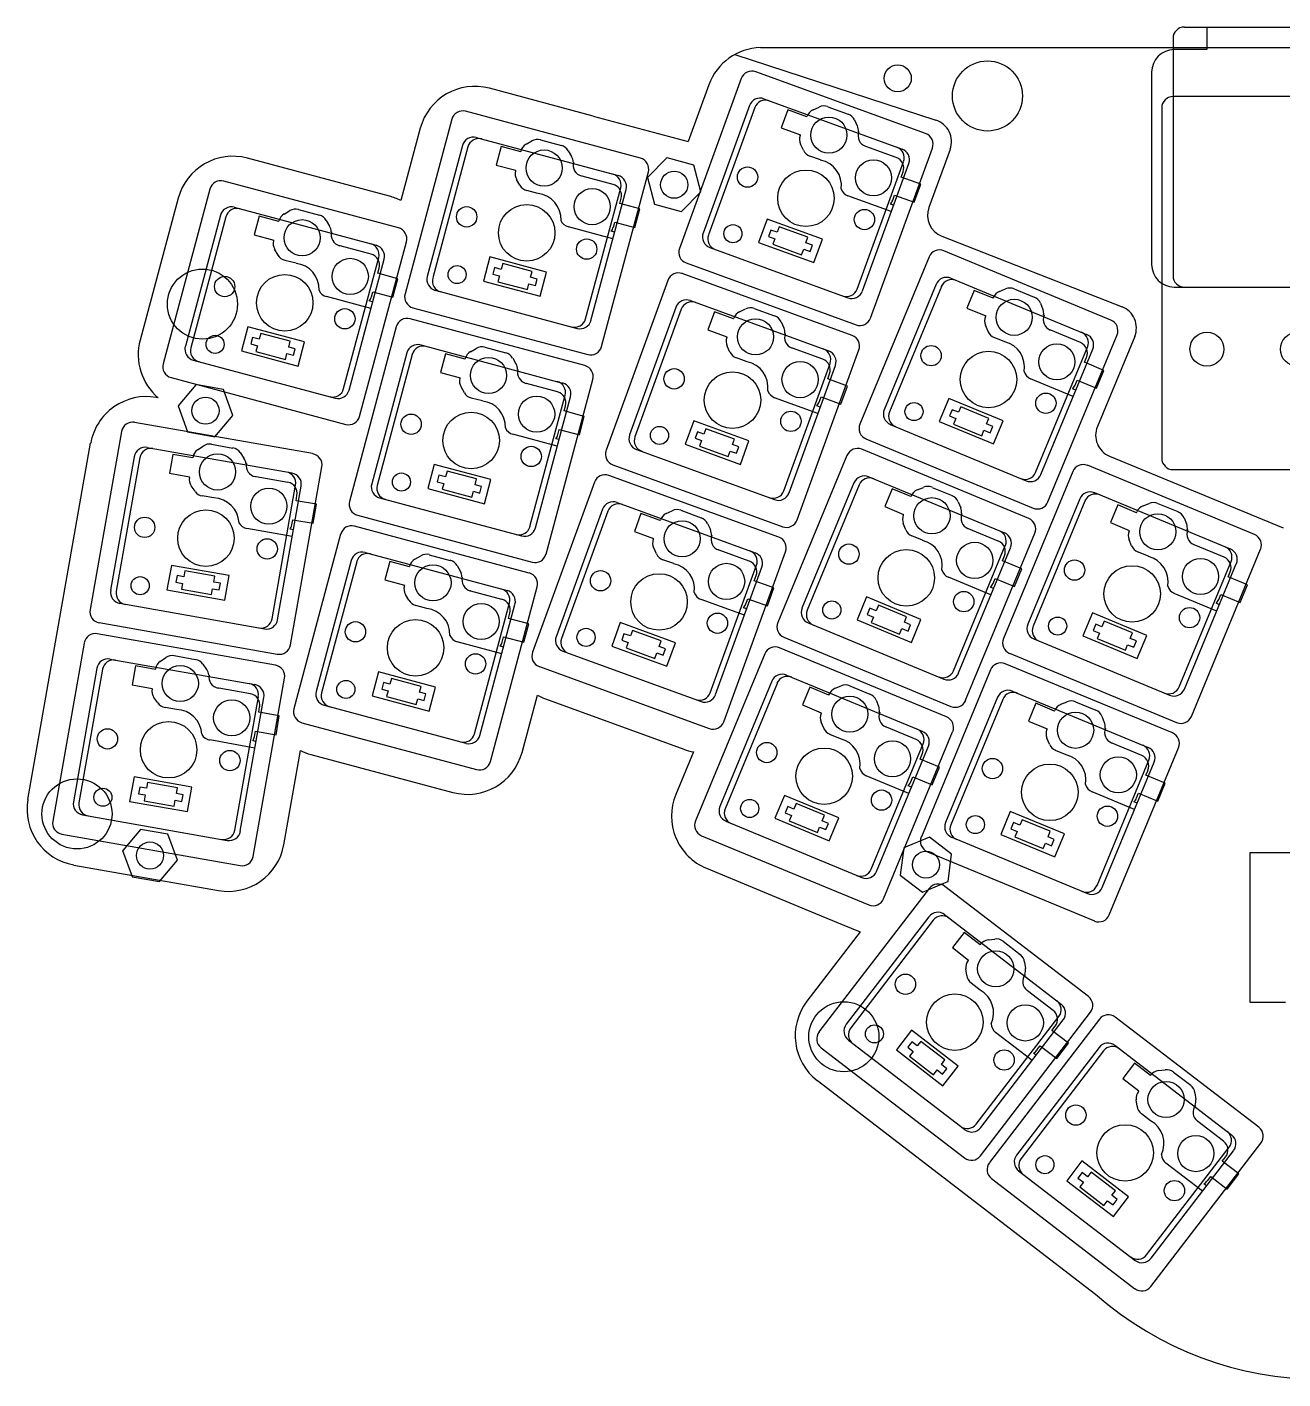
# Model space of a CAD drawing. Header units: millimetres. Extents: x 37 to 266, y -156 to -36.
# Drawn here: x 37.5 to 148.6, y -155.7 to -36.1 of the extents above; entities that cross this region are included whole.
import ezdxf

# ---------------------------------------------------------------- set-up
doc = ezdxf.new("R2010")
doc.units = ezdxf.units.MM

msp = doc.modelspace()

# ---------------------------------------------------------------- linework, layer by layer
at = {"linetype": 'CONTINUOUS'}
for p, q in [((138.87, -37.07), (138.87, -58.07)), ((139.87, -36.07), (151.87, -36.07)), ((141.87, -36.07), (141.87, -38.07)), ((102.37, -37.87), (201.37, -37.87)), ((102.37, -37.89), (102.37, -37.87)), ((141.87, -38.07), (138.97, -38.07)), ((100.1, -38.51), (117.88, -44.3)), ((100.67, -40.62), (95.2, -55.66)), ((116.98, -45.5), (101.95, -40.03)), ((136.97, -40.07), (136.97, -57.07)), ((87.55, -43.95), (78.38, -41.49)), ((97.81, -41.18), (95.97, -46.21)), ((101.39, -43.02), (97.29, -54.29)), ((102.67, -42.42), (114.89, -46.86)), ((164.87, -42.22), (138.87, -42.22)), ((75.06, -44.23), (70.92, -59.68)), ((91.74, -47.66), (76.28, -43.52)), ((87.56, -43.95), (95.97, -46.21)), ((101.86, -43.19), (97.76, -54.46)), ((104.79, -43.4), (104.21, -45)), ((106.48, -44.02), (104.79, -43.4)), ((106.48, -44.02), (106.5, -43.96)), ((107.02, -43.4), (107.55, -43.15)), ((108.32, -43.12), (110.12, -43.77)), ((137.87, -43.22), (137.87, -74.22)), ((72.26, -45.03), (70.54, -51.42)), ((104.21, -45), (105.9, -45.61)), ((110.69, -44.29), (110.93, -44.82)), ((111.06, -45.34), (111.02, -45.32)), ((75.99, -46.55), (72.88, -58.14)), ((77.21, -45.84), (89.77, -49.21)), ((79.41, -46.64), (78.97, -48.28)), ((81.15, -47.1), (79.41, -46.64)), ((81.63, -46.44), (82.14, -46.14)), ((82.9, -46.04), (84.75, -46.54)), ((105.88, -45.67), (105.9, -45.61)), ((106.16, -46.97), (105.91, -46.44)), ((111.65, -46.62), (111.66, -46.62)), ((114.38, -47.61), (111.7, -46.64)), ((69.53, -51.03), (56.97, -47.67)), ((76.47, -46.68), (73.37, -58.27)), ((81.15, -47.1), (81.16, -47.04)), ((85.36, -47.01), (85.65, -47.51)), ((94.09, -47.65), (92.36, -49.38)), ((94.1, -47.65), (94.09, -47.65)), ((96.46, -48.28), (94.1, -47.65)), ((94.1, -47.65), (94.1, -47.65)), ((107.69, -47.83), (106.73, -47.48)), ((112.11, -61.82), (117.58, -46.78)), ((119.14, -46.89), (117.27, -52.04)), ((78.97, -48.28), (80.71, -48.74)), ((80.69, -48.8), (80.71, -48.74)), ((85.82, -48.02), (85.79, -48.01)), ((88.3, -64.34), (92.45, -48.89)), ((96.46, -48.28), (96.46, -48.28)), ((96.47, -48.28), (96.46, -48.28)), ((97.1, -50.65), (96.47, -48.28)), ((110.91, -59.25), (115.02, -47.98)), ((111.38, -59.42), (115.49, -48.15)), ((114.82, -49.34), (114.98, -48.89)), ((70.33, -53.83), (54.87, -49.69)), ((81.08, -50.07), (80.79, -49.56)), ((86.53, -49.24), (86.53, -49.24)), ((89.33, -49.99), (86.58, -49.26)), ((92.36, -49.38), (92.36, -49.38)), ((92.36, -49.38), (93, -51.75)), ((92.36, -49.38), (92.36, -49.38)), ((116.55, -49.97), (114.82, -49.34)), ((115.97, -51.57), (116.55, -49.97)), ((50.85, -51.2), (47.48, -63.76)), ((53.65, -50.4), (49.51, -65.85)), ((82.68, -50.8), (81.69, -50.53)), ((86.89, -61.89), (90, -50.3)), ((87.37, -62.02), (90.48, -50.43)), ((89.91, -51.68), (90.04, -51.22)), ((95.37, -52.39), (97.1, -50.65)), ((97.1, -50.65), (97.1, -50.65)), ((97.1, -50.65), (97.1, -50.65)), ((113.94, -52.4), (110.11, -51.01)), ((114.07, -51.38), (114.23, -50.94)), ((114.23, -50.94), (115.97, -51.57)), ((55.81, -52.01), (68.36, -55.38)), ((60.22, -52.61), (60.73, -52.31)), ((61.49, -52.21), (63.34, -52.71)), ((91.7, -52.16), (89.91, -51.68)), ((91.26, -53.8), (91.7, -52.16)), ((93, -51.75), (95.36, -52.39)), ((93, -51.75), (93, -51.75)), ((93, -51.75), (93, -51.75)), ((95.36, -52.39), (95.36, -52.38)), ((95.36, -52.38), (95.37, -52.39)), ((114.15, -51.83), (113.86, -51.73)), ((54.58, -52.72), (51.48, -64.31)), ((55.06, -52.85), (51.96, -64.44)), ((58, -52.81), (57.56, -54.45)), ((59.74, -53.27), (58, -52.81)), ((59.74, -53.27), (59.75, -53.21)), ((63.95, -53.18), (64.24, -53.68)), ((89.31, -54.8), (85.37, -53.75)), ((89.35, -53.78), (89.47, -53.32)), ((89.47, -53.32), (91.26, -53.8)), ((102.95, -53.06), (102.2, -55.12)), ((107.84, -54.83), (102.95, -53.06)), ((104.03, -53.74), (103.85, -54.23)), ((106.57, -54.66), (104.03, -53.74)), ((57.56, -54.45), (59.3, -54.92)), ((59.28, -54.97), (59.3, -54.92)), ((64.41, -54.19), (64.38, -54.18)), ((89.46, -54.22), (89.17, -54.14)), ((103.29, -54.03), (103.09, -54.59)), ((103.09, -54.59), (103.65, -54.8)), ((103.85, -54.23), (103.29, -54.03)), ((103.65, -54.8), (103.47, -55.29)), ((106.39, -55.16), (106.57, -54.66)), ((107.09, -56.9), (107.84, -54.83)), ((118.42, -54.58), (134.36, -60.82)), ((59.68, -56.24), (59.38, -55.73)), ((65.12, -55.41), (65.12, -55.41)), ((67.92, -56.16), (65.17, -55.43)), ((66.9, -70.51), (71.04, -55.06)), ((97.89, -55.57), (110.1, -60.02)), ((102.2, -55.12), (107.09, -56.9)), ((103.47, -55.29), (106.01, -56.22)), ((106.01, -56.22), (106.19, -55.72)), ((106.19, -55.72), (106.75, -55.93)), ((106.96, -55.36), (106.39, -55.16)), ((106.75, -55.93), (106.96, -55.36)), ((133.37, -61.99), (118.59, -55.87)), ((61.27, -56.97), (60.28, -56.71)), ((65.48, -68.06), (68.59, -56.47)), ((65.96, -68.19), (69.07, -56.6)), ((68.5, -57.85), (68.63, -57.39)), ((78.42, -56.41), (77.85, -58.54)), ((83.44, -57.76), (78.42, -56.41)), ((78.84, -57.35), (78.69, -57.93)), ((79.42, -57.51), (78.84, -57.35)), ((79.56, -57), (79.42, -57.51)), ((82.16, -57.7), (79.56, -57)), ((95.79, -56.94), (110.83, -62.41)), ((117.29, -56.41), (111.16, -71.19)), ((70.29, -58.33), (68.5, -57.85)), ((69.85, -59.97), (70.29, -58.33)), ((77.85, -58.54), (82.87, -59.88)), ((78.69, -57.93), (79.26, -58.09)), ((79.26, -58.09), (79.13, -58.6)), ((79.13, -58.6), (81.74, -59.29)), ((82.03, -58.21), (82.16, -57.7)), ((82.61, -58.36), (82.03, -58.21)), ((82.45, -58.94), (82.61, -58.36)), ((82.87, -59.88), (83.44, -57.76)), ((94.17, -58.48), (88.7, -73.51)), ((110.49, -63.35), (95.45, -57.88)), ((119.21, -58.29), (131.22, -63.27)), ((67.94, -59.95), (68.06, -59.49)), ((68.06, -59.49), (69.85, -59.97)), ((73.59, -59.36), (86.15, -62.73)), ((81.74, -59.29), (81.87, -58.79)), ((81.87, -58.79), (82.45, -58.94)), ((117.91, -58.83), (113.31, -69.92)), ((118.37, -59.02), (113.78, -70.11)), ((121.28, -59.37), (120.63, -60.94)), ((122.95, -60.05), (121.28, -59.37)), ((123.51, -59.46), (124.05, -59.23)), ((124.82, -59.23), (126.59, -59.97)), ((138.97, -59.07), (152.77, -59.07)), ((67.9, -60.97), (63.96, -59.92)), ((68.05, -60.39), (67.76, -60.31)), ((71.62, -60.91), (87.08, -65.05)), ((94.89, -60.87), (90.79, -72.15)), ((96.18, -60.27), (108.39, -64.72)), ((101.82, -60.97), (103.62, -61.63)), ((120.63, -60.94), (122.3, -61.63)), ((122.95, -60.05), (122.97, -60)), ((127.13, -60.51), (127.36, -61.05)), ((86.82, -66.01), (71.37, -61.87)), ((95.36, -61.04), (91.26, -72.32)), ((98.29, -61.26), (97.71, -62.85)), ((99.98, -61.87), (98.29, -61.26)), ((99.98, -61.87), (100.01, -61.81)), ((100.52, -61.25), (101.05, -61)), ((104.19, -62.14), (104.44, -62.67)), ((122.27, -61.68), (122.3, -61.63)), ((127.46, -61.57), (127.43, -61.56)), ((57.01, -62.58), (56.44, -64.71)), ((62.03, -63.93), (57.01, -62.58)), ((58.15, -63.17), (58.01, -63.68)), ((60.76, -63.87), (58.15, -63.17)), ((70.14, -62.58), (66, -78.04)), ((97.71, -62.85), (99.4, -63.47)), ((104.56, -63.19), (104.53, -63.18)), ((122.5, -62.99), (122.27, -62.45)), ((127.79, -78.08), (133.92, -63.3)), ((128, -62.88), (128, -62.88)), ((130.68, -63.99), (128.05, -62.9)), ((57.43, -63.53), (57.28, -64.1)), ((57.28, -64.1), (57.86, -64.26)), ((58.01, -63.68), (57.43, -63.53)), ((57.86, -64.26), (57.72, -64.77)), ((60.62, -64.38), (60.76, -63.87)), ((61.2, -64.53), (60.62, -64.38)), ((61.04, -65.11), (61.2, -64.53)), ((61.46, -66.06), (62.03, -63.93)), ((72.3, -64.19), (84.85, -67.56)), ((76.71, -64.79), (77.22, -64.5)), ((77.98, -64.4), (79.83, -64.89)), ((99.38, -63.53), (99.4, -63.47)), ((99.66, -64.82), (99.42, -64.29)), ((105.16, -64.47), (105.16, -64.47)), ((107.88, -65.46), (105.2, -64.49)), ((123.98, -63.92), (123.04, -63.53)), ((126.71, -75.47), (131.3, -64.38)), ((127.17, -75.66), (131.76, -64.57)), ((135.48, -63.45), (132.18, -71.42)), ((52.18, -65.54), (64.74, -68.9)), ((56.44, -64.71), (61.46, -66.06)), ((57.72, -64.77), (60.33, -65.47)), ((60.33, -65.47), (60.46, -64.96)), ((60.46, -64.96), (61.04, -65.11)), ((71.07, -64.9), (67.97, -76.49)), ((71.56, -65.03), (68.45, -76.62)), ((74.49, -64.99), (74.05, -66.63)), ((76.23, -65.45), (74.49, -64.99)), ((76.23, -65.45), (76.25, -65.4)), ((80.44, -65.36), (80.73, -65.87)), ((101.19, -65.69), (100.23, -65.34)), ((105.61, -79.67), (111.08, -64.63)), ((131.04, -65.73), (131.22, -65.3)), ((132.75, -66.44), (131.04, -65.73)), ((74.05, -66.63), (75.79, -67.1)), ((80.9, -66.37), (80.87, -66.36)), ((104.42, -77.11), (108.52, -65.83)), ((104.89, -77.28), (108.99, -66)), ((108.32, -67.19), (108.48, -66.75)), ((132.1, -68.01), (132.75, -66.44)), ((50.22, -67.08), (65.67, -71.22)), ((52.42, -67.71), (50.84, -69.58)), ((54.83, -68.13), (52.42, -67.7)), ((52.42, -67.7), (52.42, -67.71)), ((52.42, -67.71), (52.42, -67.71)), ((54.83, -68.13), (54.83, -68.13)), ((54.84, -68.13), (54.83, -68.13)), ((55.67, -70.43), (54.84, -68.13)), ((75.77, -67.16), (75.79, -67.1)), ((76.17, -68.42), (75.87, -67.91)), ((81.61, -67.6), (81.61, -67.59)), ((84.41, -68.35), (81.66, -67.61)), ((83.39, -82.69), (87.53, -67.24)), ((110.06, -67.83), (108.32, -67.19)), ((109.47, -69.42), (110.06, -67.83)), ((130.03, -68.75), (126.27, -67.19)), ((130.26, -68.2), (129.98, -68.08)), ((130.21, -67.74), (130.39, -67.3)), ((130.39, -67.3), (132.1, -68.01)), ((49.08, -68.87), (48.9, -68.83)), ((77.76, -69.15), (76.77, -68.89)), ((81.97, -80.24), (85.08, -68.65)), ((82.46, -80.37), (85.56, -68.78)), ((107.44, -70.25), (103.61, -68.86)), ((107.57, -69.24), (107.74, -68.79)), ((107.74, -68.79), (109.47, -69.42)), ((119.03, -68.93), (118.19, -70.96)), ((123.83, -70.92), (119.03, -68.93)), ((50.84, -69.58), (50.84, -69.58)), ((50.84, -69.58), (50.84, -69.59)), ((50.84, -69.59), (51.68, -71.89)), ((54.1, -72.31), (55.67, -70.44)), ((55.67, -70.44), (55.67, -70.43)), ((55.67, -70.44), (55.67, -70.44)), ((84.99, -70.03), (85.12, -69.57)), ((86.78, -70.51), (84.99, -70.03)), ((86.34, -72.15), (86.78, -70.51)), ((107.65, -69.69), (107.36, -69.58)), ((119.32, -69.92), (119.09, -70.47)), ((119.09, -70.47), (119.65, -70.7)), ((119.88, -70.15), (119.32, -69.92)), ((120.08, -69.66), (119.88, -70.15)), ((122.57, -70.7), (120.08, -69.66)), ((62.74, -73.81), (46.98, -71.04)), ((84.43, -72.13), (84.55, -71.67)), ((84.55, -71.67), (86.34, -72.15)), ((96.46, -70.91), (95.7, -72.98)), ((101.34, -72.69), (96.46, -70.91)), ((97.54, -71.6), (97.36, -72.09)), ((100.07, -72.52), (97.54, -71.6)), ((113.85, -71.23), (125.87, -76.2)), ((118.19, -70.96), (122.99, -72.95)), ((119.65, -70.7), (119.45, -71.19)), ((119.45, -71.19), (121.94, -72.22)), ((121.94, -72.22), (122.14, -71.74)), ((122.14, -71.74), (122.69, -71.96)), ((122.37, -71.18), (122.57, -70.7)), ((122.92, -71.41), (122.37, -71.18)), ((122.69, -71.96), (122.92, -71.41)), ((122.99, -72.95), (123.83, -70.92)), ((37.55, -104.4), (43.1, -72.89)), ((45.83, -71.85), (43.05, -87.6)), ((51.68, -71.89), (54.09, -72.32)), ((51.68, -71.89), (51.68, -71.89)), ((51.68, -71.89), (51.68, -71.89)), ((54.09, -72.32), (54.1, -72.31)), ((54.1, -72.31), (54.1, -72.31)), ((84.39, -73.15), (80.45, -72.1)), ((84.55, -72.57), (84.25, -72.49)), ((96.79, -71.88), (96.59, -72.45)), ((96.59, -72.45), (97.15, -72.65)), ((97.36, -72.09), (96.79, -71.88)), ((97.15, -72.65), (96.97, -73.15)), ((99.89, -73.01), (100.07, -72.52)), ((100.59, -74.76), (101.34, -72.69)), ((111.7, -72.5), (126.49, -78.62)), ((46.96, -74.08), (44.87, -85.9)), ((48.11, -73.27), (60.92, -75.52)), ((50.37, -73.87), (50.07, -75.54)), ((52.14, -74.18), (50.37, -73.87)), ((52.14, -74.18), (52.15, -74.12)), ((52.56, -73.47), (53.04, -73.14)), ((53.79, -72.97), (55.68, -73.31)), ((56.33, -73.72), (56.66, -74.2)), ((91.39, -73.43), (103.6, -77.87)), ((95.7, -72.98), (100.59, -74.76)), ((96.97, -73.15), (99.51, -74.07)), ((99.51, -74.07), (99.69, -73.58)), ((99.69, -73.58), (100.25, -73.78)), ((100.46, -73.22), (99.89, -73.01)), ((100.25, -73.78), (100.46, -73.22)), ((110.01, -73.96), (103.89, -88.75)), ((126.1, -79.55), (111.32, -73.42)), ((133.26, -74.03), (148.6, -80.38)), ((47.45, -74.16), (45.36, -85.98)), ((56.88, -74.68), (56.84, -74.68)), ((60.77, -90.73), (63.55, -74.97)), ((73.5, -74.77), (72.93, -76.89)), ((78.52, -76.11), (73.5, -74.77)), ((89.29, -74.79), (104.33, -80.27)), ((146.08, -80.97), (131.3, -74.84)), ((138.87, -75.22), (164.87, -75.22)), ((50.07, -75.54), (51.85, -75.85)), ((51.84, -75.91), (51.85, -75.85)), ((57.69, -75.84), (57.69, -75.84)), ((60.54, -76.35), (57.74, -75.85)), ((73.92, -75.71), (73.77, -76.29)), ((73.77, -76.29), (74.35, -76.44)), ((74.5, -75.86), (73.92, -75.71)), ((74.35, -76.44), (74.21, -76.95)), ((74.64, -75.35), (74.5, -75.86)), ((77.25, -76.05), (74.64, -75.35)), ((77.11, -76.56), (77.25, -76.05)), ((77.96, -78.24), (78.52, -76.11)), ((87.67, -76.33), (82.2, -91.37)), ((103.99, -81.21), (88.95, -75.73)), ((110.63, -76.39), (106.04, -87.47)), ((111.94, -75.85), (123.95, -80.82)), ((129.99, -75.38), (123.87, -90.17)), ((52.34, -77.14), (52, -76.66)), ((53.99, -77.73), (52.98, -77.55)), ((59.15, -88.41), (61.23, -76.6)), ((59.64, -88.5), (61.73, -76.68)), ((61.27, -77.97), (61.35, -77.5)), ((68.67, -77.72), (81.23, -81.08)), ((72.93, -76.89), (77.96, -78.24)), ((74.21, -76.95), (76.82, -77.65)), ((76.82, -77.65), (76.96, -77.14)), ((76.96, -77.14), (77.53, -77.3)), ((77.69, -76.72), (77.11, -76.56)), ((77.53, -77.3), (77.69, -76.72)), ((111.1, -76.58), (106.5, -87.66)), ((114.01, -76.92), (113.36, -78.49)), ((115.68, -77.61), (114.01, -76.92)), ((115.68, -77.61), (115.7, -77.55)), ((116.24, -77.01), (116.78, -76.79)), ((117.55, -76.79), (119.32, -77.52)), ((131.92, -77.26), (143.93, -82.24)), ((63.09, -78.29), (61.27, -77.97)), ((62.8, -79.97), (63.09, -78.29)), ((88.4, -78.72), (84.29, -90)), ((88.87, -78.9), (84.76, -90.17)), ((89.68, -78.13), (101.89, -82.57)), ((94.02, -79.1), (94.55, -78.86)), ((95.32, -78.82), (97.12, -79.48)), ((113.36, -78.49), (115.03, -79.18)), ((119.86, -78.06), (120.09, -78.6)), ((130.61, -77.81), (126.02, -88.89)), ((131.07, -78), (126.48, -89.08)), ((133.99, -78.34), (133.34, -79.91)), ((135.65, -79.03), (133.99, -78.34)), ((136.22, -78.43), (136.76, -78.21)), ((137.52, -78.21), (139.3, -78.94)), ((60.89, -80.11), (60.98, -79.65)), ((60.98, -79.65), (62.8, -79.97)), ((66.71, -79.26), (82.16, -83.4)), ((91.79, -79.11), (91.21, -80.71)), ((93.49, -79.73), (91.79, -79.11)), ((93.49, -79.73), (93.51, -79.67)), ((97.69, -80), (97.94, -80.53)), ((115, -79.24), (115.03, -79.18)), ((115.23, -80.54), (115, -80)), ((120.19, -79.13), (120.16, -79.11)), ((133.34, -79.91), (135, -80.6)), ((135.65, -79.03), (135.68, -78.97)), ((139.84, -79.48), (140.06, -80.02)), ((60.94, -81.14), (56.93, -80.43)), ((61.05, -80.55), (60.74, -80.49)), ((65.22, -80.93), (61.08, -96.39)), ((81.9, -84.37), (66.45, -80.23)), ((91.21, -80.71), (92.9, -81.32)), ((92.88, -81.38), (92.9, -81.32)), ((98.06, -81.05), (98.03, -81.03)), ((116.71, -81.47), (115.77, -81.08)), ((120.52, -95.63), (126.64, -80.85)), ((120.73, -80.43), (120.73, -80.43)), ((123.41, -81.54), (120.78, -80.45)), ((134.98, -80.66), (135, -80.6)), ((140.17, -80.55), (140.13, -80.53)), ((93.16, -82.68), (92.92, -82.15)), ((98.66, -82.33), (98.66, -82.33)), ((101.38, -83.32), (98.71, -82.34)), ((99.11, -97.52), (104.59, -82.49)), ((119.44, -93.02), (124.03, -81.94)), ((119.9, -93.21), (124.49, -82.13)), ((135.2, -81.96), (134.98, -81.42)), ((136.69, -82.89), (135.74, -82.5)), ((140.5, -97.05), (146.62, -82.27)), ((140.71, -81.85), (140.71, -81.85)), ((143.39, -82.96), (140.75, -81.87)), ((50.24, -83.69), (49.85, -85.86)), ((55.36, -84.6), (50.24, -83.69)), ((66.15, -83.25), (63.05, -94.84)), ((66.64, -83.38), (63.53, -94.97)), ((67.38, -82.55), (79.94, -85.91)), ((69.57, -83.34), (69.13, -84.98)), ((71.31, -83.81), (69.57, -83.34)), ((71.79, -83.14), (72.3, -82.85)), ((73.06, -82.75), (74.92, -83.25)), ((75.52, -83.71), (75.82, -84.22)), ((94.69, -83.54), (93.73, -83.19)), ((97.92, -94.96), (102.02, -83.68)), ((123.77, -83.29), (123.95, -82.85)), ((125.48, -84), (123.77, -83.29)), ((139.42, -94.44), (144.01, -83.36)), ((139.88, -94.63), (144.47, -83.55)), ((50.74, -84.59), (50.63, -85.18)), ((51.33, -84.7), (50.74, -84.59)), ((51.42, -84.18), (51.33, -84.7)), ((54.08, -84.65), (51.42, -84.18)), ((53.99, -85.17), (54.08, -84.65)), ((54.97, -86.76), (55.36, -84.6)), ((71.31, -83.81), (71.33, -83.75)), ((75.98, -84.72), (75.95, -84.71)), ((98.39, -95.13), (102.49, -83.86)), ((101.82, -85.05), (101.98, -84.6)), ((122.76, -86.31), (119, -84.75)), ((122.94, -85.3), (123.12, -84.86)), ((123.12, -84.86), (124.83, -85.57)), ((124.83, -85.57), (125.48, -84)), ((143.75, -84.71), (143.93, -84.27)), ((145.46, -85.42), (143.75, -84.71)), ((49.85, -85.86), (54.97, -86.76)), ((50.63, -85.18), (51.22, -85.29)), ((51.22, -85.29), (51.13, -85.81)), ((51.13, -85.81), (53.79, -86.27)), ((53.79, -86.27), (53.88, -85.76)), ((53.88, -85.76), (54.47, -85.86)), ((54.58, -85.27), (53.99, -85.17)), ((54.47, -85.86), (54.58, -85.27)), ((69.13, -84.98), (70.87, -85.45)), ((70.86, -85.51), (70.87, -85.45)), ((76.69, -85.95), (76.69, -85.95)), ((79.49, -86.7), (76.74, -85.96)), ((78.47, -101.05), (82.61, -85.59)), ((103.56, -85.68), (101.82, -85.05)), ((102.98, -87.28), (103.56, -85.68)), ((122.99, -85.75), (122.71, -85.63)), ((144.8, -86.99), (145.46, -85.42)), ((45.68, -87.05), (58.49, -89.31)), ((71.25, -86.77), (70.96, -86.27)), ((72.84, -87.5), (71.86, -87.24)), ((77.06, -98.6), (80.16, -87.01)), ((77.54, -98.73), (80.64, -87.14)), ((100.94, -88.11), (97.11, -86.71)), ((101.07, -87.09), (101.24, -86.64)), ((101.24, -86.64), (102.98, -87.28)), ((111.76, -86.48), (110.91, -88.52)), ((116.56, -88.47), (111.76, -86.48)), ((112.81, -87.22), (112.6, -87.7)), ((115.3, -88.25), (112.81, -87.22)), ((142.74, -87.73), (138.97, -86.17)), ((142.97, -87.17), (142.68, -87.05)), ((142.91, -86.72), (143.1, -86.28)), ((143.1, -86.28), (144.8, -86.99)), ((80.08, -88.38), (80.2, -87.92)), ((81.86, -88.86), (80.08, -88.38)), ((101.15, -87.54), (100.86, -87.44)), ((112.05, -87.47), (111.82, -88.03)), ((111.82, -88.03), (112.38, -88.26)), ((112.6, -87.7), (112.05, -87.47)), ((112.38, -88.26), (112.17, -88.74)), ((115.1, -88.73), (115.3, -88.25)), ((115.72, -90.51), (116.56, -88.47)), ((131.73, -87.9), (130.89, -89.94)), ((136.54, -89.89), (131.73, -87.9)), ((43.86, -88.76), (59.61, -91.54)), ((81.42, -90.5), (81.86, -88.86)), ((89.96, -88.76), (89.2, -90.83)), ((94.84, -90.54), (89.96, -88.76)), ((91.04, -89.45), (90.86, -89.94)), ((93.57, -90.37), (91.04, -89.45)), ((106.58, -88.78), (118.59, -93.75)), ((110.91, -88.52), (115.72, -90.51)), ((112.17, -88.74), (114.67, -89.77)), ((114.67, -89.77), (114.87, -89.29)), ((114.87, -89.29), (115.42, -89.52)), ((115.65, -88.96), (115.1, -88.73)), ((115.42, -89.52), (115.65, -88.96)), ((132.03, -88.89), (131.8, -89.45)), ((131.8, -89.45), (132.35, -89.68)), ((132.58, -89.12), (132.03, -88.89)), ((132.35, -89.68), (132.15, -90.16)), ((132.78, -88.64), (132.58, -89.12)), ((135.28, -89.67), (132.78, -88.64)), ((135.08, -90.15), (135.28, -89.67)), ((42.53, -90.56), (39.75, -106.32)), ((59.44, -92.53), (43.68, -89.75)), ((79.47, -91.51), (75.54, -90.45)), ((79.63, -90.93), (79.33, -90.85)), ((79.51, -90.48), (79.64, -90.02)), ((79.64, -90.02), (81.42, -90.5)), ((89.2, -90.83), (94.09, -92.61)), ((90.29, -89.74), (90.09, -90.3)), ((90.09, -90.3), (90.65, -90.51)), ((90.86, -89.94), (90.29, -89.74)), ((90.65, -90.51), (90.47, -91)), ((93.4, -90.87), (93.57, -90.37)), ((93.96, -91.07), (93.4, -90.87)), ((94.09, -92.61), (94.84, -90.54)), ((104.43, -90.05), (119.21, -96.18)), ((126.56, -90.2), (138.57, -95.17)), ((130.89, -89.94), (135.7, -91.93)), ((132.15, -90.16), (134.65, -91.19)), ((134.65, -91.19), (134.85, -90.71)), ((134.85, -90.71), (135.4, -90.94)), ((135.63, -90.38), (135.08, -90.15)), ((135.4, -90.94), (135.63, -90.38)), ((135.7, -91.93), (136.54, -89.89)), ((44.81, -91.98), (57.62, -94.24)), ((49.26, -92.19), (49.74, -91.85)), ((50.49, -91.68), (52.38, -92.02)), ((84.89, -91.28), (97.11, -95.73)), ((90.47, -91), (93.01, -91.92)), ((93.01, -91.92), (93.19, -91.43)), ((93.19, -91.43), (93.75, -91.64)), ((93.75, -91.64), (93.96, -91.07)), ((102.74, -91.52), (96.62, -106.3)), ((118.83, -97.1), (104.05, -90.98)), ((124.41, -91.47), (139.19, -97.6)), ((43.66, -92.79), (41.57, -104.61)), ((44.15, -92.88), (42.06, -104.69)), ((47.07, -92.58), (46.77, -94.25)), ((48.84, -92.89), (47.07, -92.58)), ((48.84, -92.89), (48.85, -92.83)), ((53.03, -92.43), (53.36, -92.91)), ((68.58, -93.12), (68.02, -95.24)), ((73.61, -94.46), (68.58, -93.12)), ((82.8, -92.65), (97.83, -98.12)), ((122.72, -92.94), (116.6, -107.72)), ((138.81, -98.52), (124.03, -92.4)), ((46.77, -94.25), (48.55, -94.57)), ((53.58, -93.4), (53.54, -93.39)), ((57.47, -109.44), (60.25, -93.68)), ((69.01, -94.06), (68.85, -94.64)), ((69.58, -94.21), (69.01, -94.06)), ((69.72, -93.71), (69.58, -94.21)), ((72.33, -94.41), (69.72, -93.71)), ((72.19, -94.91), (72.33, -94.41)), ((73.04, -96.59), (73.61, -94.46)), ((103.36, -93.94), (98.77, -105.03)), ((103.83, -94.13), (99.23, -105.22)), ((104.67, -93.4), (116.68, -98.37)), ((106.74, -94.47), (106.09, -96.04)), ((108.4, -95.16), (106.74, -94.47)), ((108.97, -94.56), (109.51, -94.34)), ((110.28, -94.34), (112.05, -95.08)), ((48.54, -94.62), (48.55, -94.57)), ((49.04, -95.85), (48.7, -95.37)), ((54.39, -94.56), (54.39, -94.55)), ((57.24, -95.06), (54.44, -94.56)), ((55.85, -107.12), (57.94, -95.31)), ((56.34, -107.21), (58.43, -95.39)), ((68.02, -95.24), (73.04, -96.59)), ((68.85, -94.64), (69.43, -94.79)), ((69.43, -94.79), (69.29, -95.3)), ((69.29, -95.3), (71.9, -96)), ((71.9, -96), (72.04, -95.49)), ((72.04, -95.49), (72.62, -95.65)), ((72.77, -95.07), (72.19, -94.91)), ((72.62, -95.65), (72.77, -95.07)), ((81.27, -100.24), (82.63, -95.18)), ((83.35, -95.51), (95.57, -99.96)), ((108.4, -95.16), (108.43, -95.11)), ((112.59, -95.62), (112.82, -96.16)), ((123.34, -95.36), (118.75, -106.45)), ((123.8, -95.55), (119.21, -106.64)), ((124.65, -94.82), (136.66, -99.79)), ((50.69, -96.44), (49.68, -96.26)), ((57.97, -96.68), (58.05, -96.22)), ((59.79, -97.01), (57.97, -96.68)), ((63.76, -96.07), (76.31, -99.43)), ((106.09, -96.04), (107.75, -96.73)), ((107.73, -96.79), (107.75, -96.73)), ((112.92, -96.68), (112.88, -96.67)), ((126.72, -95.89), (126.07, -97.46)), ((128.38, -96.58), (126.72, -95.89)), ((128.38, -96.58), (128.41, -96.53)), ((128.95, -95.98), (129.49, -95.76)), ((130.25, -95.76), (132.03, -96.5)), ((59.5, -98.68), (59.79, -97.01)), ((61.79, -97.61), (77.24, -101.75)), ((107.96, -98.1), (107.73, -97.55)), ((113.46, -97.99), (113.46, -97.99)), ((116.14, -99.1), (113.51, -98.01)), ((126.07, -97.46), (127.73, -98.15)), ((132.57, -97.04), (132.79, -97.58)), ((57.64, -99.85), (53.63, -99.14)), ((57.75, -99.26), (57.44, -99.21)), ((57.59, -98.83), (57.68, -98.36)), ((57.68, -98.36), (59.5, -98.68)), ((109.44, -99.03), (108.5, -98.64)), ((113.25, -113.19), (119.37, -98.41)), ((127.71, -98.21), (127.73, -98.15)), ((127.93, -99.52), (127.71, -98.97)), ((132.9, -98.1), (132.86, -98.09)), ((60.2, -108.4), (61.67, -100.07)), ((62.59, -100.42), (75.15, -103.78)), ((96.45, -100.19), (94.88, -103.96)), ((112.17, -110.58), (116.76, -99.49)), ((112.63, -110.77), (117.22, -99.68)), ((116.5, -100.84), (116.68, -100.4)), ((129.42, -100.45), (128.47, -100.06)), ((133.23, -114.61), (139.35, -99.83)), ((133.44, -99.41), (133.44, -99.41)), ((136.12, -100.52), (133.48, -99.43)), ((118.21, -101.55), (116.5, -100.84)), ((117.56, -103.12), (118.21, -101.55)), ((132.15, -112), (136.74, -100.91)), ((132.61, -112.19), (137.2, -101.1)), ((46.94, -102.4), (46.55, -104.57)), ((52.06, -103.31), (46.94, -102.4)), ((115.49, -103.86), (111.73, -102.3)), ((115.67, -102.85), (115.85, -102.41)), ((115.85, -102.41), (117.56, -103.12)), ((136.47, -102.26), (136.66, -101.82)), ((138.18, -102.97), (136.47, -102.26)), ((47.44, -103.31), (47.33, -103.9)), ((47.33, -103.9), (47.92, -104)), ((48.03, -103.41), (47.44, -103.31)), ((47.92, -104), (47.83, -104.52)), ((48.12, -102.89), (48.03, -103.41)), ((50.78, -103.36), (48.12, -102.89)), ((50.69, -103.88), (50.78, -103.36)), ((51.28, -103.98), (50.69, -103.88)), ((51.17, -104.57), (51.28, -103.98)), ((51.67, -105.47), (52.06, -103.31)), ((104.49, -104.04), (103.64, -106.07)), ((109.29, -106.03), (104.49, -104.04)), ((115.72, -103.31), (115.44, -103.19)), ((135.47, -105.28), (131.7, -103.72)), ((135.64, -104.27), (135.82, -103.83)), ((135.82, -103.83), (137.53, -104.54)), ((137.53, -104.54), (138.18, -102.97)), ((46.55, -104.57), (51.67, -105.47)), ((47.83, -104.52), (50.49, -104.99)), ((50.49, -104.99), (50.58, -104.47)), ((50.58, -104.47), (51.17, -104.57)), ((104.78, -105.03), (104.55, -105.58)), ((105.33, -105.26), (104.78, -105.03)), ((105.53, -104.77), (105.33, -105.26)), ((108.03, -105.8), (105.53, -104.77)), ((135.7, -104.73), (135.41, -104.61)), ((42.38, -105.76), (55.19, -108.02)), ((99.31, -106.33), (111.32, -111.31)), ((103.64, -106.07), (108.45, -108.06)), ((104.55, -105.58), (105.1, -105.81)), ((105.1, -105.81), (104.9, -106.29)), ((104.9, -106.29), (107.4, -107.33)), ((107.83, -106.29), (108.03, -105.8)), ((108.38, -106.52), (107.83, -106.29)), ((108.45, -108.06), (109.29, -106.03)), ((124.46, -105.46), (123.62, -107.49)), ((129.27, -107.45), (124.46, -105.46)), ((125.51, -106.19), (125.31, -106.67)), ((128.01, -107.22), (125.51, -106.19)), ((40.56, -107.47), (56.32, -110.25)), ((47.51, -107.05), (45.94, -108.93)), ((49.93, -107.48), (47.51, -107.05)), ((47.51, -107.05), (47.51, -107.05)), ((47.51, -107.05), (47.51, -107.05)), ((49.93, -107.48), (49.93, -107.48)), ((50.77, -109.78), (49.93, -107.48)), ((49.93, -107.48), (49.93, -107.48)), ((97.16, -107.61), (111.94, -113.73)), ((107.4, -107.33), (107.6, -106.84)), ((107.6, -106.84), (108.15, -107.07)), ((108.15, -107.07), (108.38, -106.52)), ((123.62, -107.49), (128.42, -109.48)), ((124.76, -106.45), (124.53, -107)), ((124.53, -107), (125.08, -107.23)), ((125.31, -106.67), (124.76, -106.45)), ((125.08, -107.23), (124.88, -107.71)), ((127.81, -107.71), (128.01, -107.22)), ((128.42, -109.48), (129.27, -107.45)), ((115.06, -108.68), (114.74, -111.11)), ((117.33, -107.74), (115.06, -108.68)), ((115.06, -108.68), (115.06, -108.68)), ((115.06, -108.68), (115.06, -108.68)), ((119.27, -109.23), (117.33, -107.74)), ((117.33, -107.74), (117.33, -107.74)), ((117.33, -107.74), (117.33, -107.74)), ((119.29, -107.75), (131.3, -112.73)), ((124.88, -107.71), (127.38, -108.75)), ((127.38, -108.75), (127.58, -108.26)), ((127.58, -108.26), (128.13, -108.49)), ((128.36, -107.94), (127.81, -107.71)), ((128.13, -108.49), (128.36, -107.94)), ((45.93, -108.93), (46.77, -111.23)), ((45.94, -108.93), (45.93, -108.93)), ((45.94, -108.93), (45.94, -108.93)), ((49.19, -111.66), (50.77, -109.78)), ((50.77, -109.78), (50.76, -109.78)), ((50.76, -109.78), (50.77, -109.78)), ((117.14, -109.03), (131.92, -115.15)), ((118.96, -111.66), (119.27, -109.23)), ((119.27, -109.23), (119.27, -109.23)), ((119.27, -109.23), (119.27, -109.23)), ((158.07, -109.12), (145.67, -109.12)), ((145.67, -109.12), (145.67, -122.32)), ((41.6, -110.2), (54.4, -112.45)), ((97.59, -110.49), (106.37, -114.13)), ((114.74, -111.11), (116.69, -112.6)), ((114.74, -111.11), (114.74, -111.11)), ((114.74, -111.11), (114.74, -111.11)), ((46.78, -111.23), (46.77, -111.24)), ((46.77, -111.23), (46.78, -111.23)), ((46.77, -111.24), (49.19, -111.66)), ((49.19, -111.66), (49.19, -111.66)), ((49.19, -111.66), (49.19, -111.66)), ((117.29, -112.27), (107.54, -124.97)), ((116.69, -112.6), (118.95, -111.66)), ((131.38, -121.83), (118.69, -112.09)), ((118.95, -111.66), (118.95, -111.66)), ((118.95, -111.66), (118.96, -111.66)), ((116.69, -112.6), (116.69, -112.6)), ((116.69, -112.6), (116.69, -112.6)), ((106.37, -114.13), (109.6, -115.47)), ((106.37, -114.13), (106.37, -114.13)), ((117.26, -114.77), (109.95, -124.29)), ((118.66, -114.59), (128.97, -122.5)), ((109.6, -115.47), (109.6, -115.47)), ((109.6, -115.47), (111.18, -116.12)), ((117.65, -115.08), (110.35, -124.6)), ((111.18, -116.12), (106.47, -122.25)), ((120.38, -116.16), (119.35, -117.51)), ((121.81, -117.26), (120.38, -116.16)), ((122.51, -116.83), (123.09, -116.75)), ((123.83, -116.95), (125.35, -118.12)), ((119.35, -117.51), (120.78, -118.61)), ((121.81, -117.26), (121.85, -117.21)), ((120.62, -119.97), (120.54, -119.39)), ((120.74, -118.65), (120.78, -118.61)), ((125.74, -118.78), (125.81, -119.36)), ((121.81, -121.26), (121, -120.64)), ((125.78, -119.89), (125.75, -119.87)), ((125.96, -121.29), (125.96, -121.29)), ((128.26, -123.06), (126, -121.32)), ((145.67, -122.32), (148.82, -122.32)), ((121.46, -133.12), (128.76, -123.6)), ((121.83, -135.92), (131.57, -123.23)), ((121.85, -133.42), (129.16, -123.9)), ((132.36, -123.84), (122.62, -136.53)), ((146.45, -133.39), (133.76, -123.65)), ((115.73, -124.82), (114.39, -126.56)), ((119.85, -127.98), (115.73, -124.82)), ((126.4, -127.49), (123.17, -125.01)), ((128.16, -124.84), (128.45, -124.46)), ((129.63, -125.96), (128.16, -124.84)), ((107.73, -126.37), (120.42, -136.11)), ((110.14, -125.7), (120.45, -133.61)), ((114.39, -126.56), (118.51, -129.73)), ((115.76, -125.85), (115.39, -126.32)), ((115.39, -126.32), (115.87, -126.69)), ((115.87, -126.69), (115.55, -127.1)), ((116.23, -126.21), (115.76, -125.85)), ((116.55, -125.8), (116.23, -126.21)), ((118.69, -127.44), (116.55, -125.8)), ((132.33, -126.34), (125.03, -135.86)), ((132.73, -126.64), (125.42, -136.16)), ((126.83, -126.56), (127.12, -126.19)), ((127.12, -126.19), (128.59, -127.31)), ((128.59, -127.31), (129.63, -125.96)), ((133.73, -126.15), (144.05, -134.07)), ((115.55, -127.1), (117.69, -128.75)), ((118.37, -127.86), (118.69, -127.44)), ((118.85, -128.22), (118.37, -127.86)), ((126.77, -127.02), (126.52, -126.83)), ((135.46, -127.73), (134.42, -129.08)), ((136.88, -128.82), (135.46, -127.73)), ((117.69, -128.75), (118.01, -128.33)), ((118.01, -128.33), (118.48, -128.7)), ((118.48, -128.7), (118.85, -128.22)), ((118.51, -129.73), (119.85, -127.98)), ((134.42, -129.08), (135.85, -130.17)), ((136.88, -128.82), (136.92, -128.78)), ((137.58, -128.39), (138.16, -128.32)), ((138.9, -128.52), (140.43, -129.68)), ((107.4, -129.27), (125.25, -142.96)), ((135.81, -130.22), (135.85, -130.17)), ((140.81, -130.35), (140.89, -130.93)), ((135.69, -131.54), (135.61, -130.96)), ((140.85, -131.46), (140.82, -131.44)), ((136.88, -132.83), (136.07, -132.2)), ((141.03, -132.86), (141.04, -132.86)), ((143.34, -134.63), (141.07, -132.89)), ((136.9, -147.49), (146.64, -134.8)), ((136.53, -144.69), (143.83, -135.17)), ((136.93, -144.99), (144.23, -135.47)), ((143.23, -136.4), (143.52, -136.03)), ((125.21, -137.26), (135.52, -145.18)), ((130.8, -136.38), (129.46, -138.13)), ((130.83, -137.41), (130.46, -137.89)), ((134.93, -139.55), (130.8, -136.38)), ((131.31, -137.78), (130.83, -137.41)), ((131.63, -137.36), (131.31, -137.78)), ((133.77, -139.01), (131.63, -137.36)), ((141.48, -139.06), (138.24, -136.58)), ((144.7, -137.53), (143.23, -136.4)), ((143.66, -138.88), (144.7, -137.53)), ((122.8, -137.94), (135.5, -147.68)), ((129.46, -138.13), (133.59, -141.29)), ((130.46, -137.89), (130.94, -138.25)), ((130.94, -138.25), (130.62, -138.67)), ((130.62, -138.67), (132.76, -140.31)), ((141.84, -138.58), (141.6, -138.4)), ((141.91, -138.13), (142.2, -137.75)), ((142.2, -137.75), (143.66, -138.88)), ((132.76, -140.31), (133.08, -139.9)), ((133.08, -139.9), (133.56, -140.26)), ((133.45, -139.42), (133.77, -139.01)), ((133.92, -139.79), (133.45, -139.42)), ((133.56, -140.26), (133.92, -139.79)), ((133.59, -141.29), (134.93, -139.55)), ((125.25, -142.96), (125.25, -142.96)), ((125.25, -142.96), (132.02, -148.16))]:
    msp.add_line(p, q, dxfattribs=at)
for centre, radius in [((114.51, -40.61), 1.2), ((122.45, -42.17), 3.1), ((108.42, -45.63), 1.6), ((83.22, -48.54), 1.6), ((112.37, -49.41), 1.6), ((94.73, -50.02), 1.2), ((101.22, -49.34), 0.9), ((106.39, -51.22), 2.5), ((87.48, -51.96), 1.6), ((76.37, -52.86), 0.9), ((81.68, -54.28), 2.5), ((111.56, -53.1), 0.9), ((61.81, -54.71), 1.6), ((99.93, -54.35), 0.8), ((86.99, -55.71), 0.9), ((66.07, -58.13), 1.6), ((75.52, -57.97), 0.8), ((52.99, -60.58), 3.1), ((54.96, -59.03), 0.9), ((60.27, -60.46), 2.5), ((65.59, -61.88), 0.9), ((124.82, -61.75), 1.6), ((101.93, -63.48), 1.6), ((54.11, -64.14), 0.8), ((141.87, -64.57), 1.5), ((149.87, -64.57), 1.5), ((117.46, -65.14), 0.9), ((128.59, -65.69), 1.6), ((78.3, -66.89), 1.6), ((105.87, -67.26), 1.6), ((122.54, -67.25), 2.5), ((94.72, -67.19), 0.9), ((99.89, -69.07), 2.5), ((53.26, -70.01), 1.2), ((82.56, -70.31), 1.6), ((115.95, -70.09), 0.8), ((127.62, -69.35), 0.9), ((71.45, -71.21), 0.9), ((76.76, -72.64), 2.5), ((105.06, -70.95), 0.9), ((93.43, -72.2), 0.8), ((54.33, -75.43), 1.6), ((82.08, -74.06), 0.9), ((70.6, -76.32), 0.8), ((58.87, -78.46), 1.6), ((117.54, -79.3), 1.6), ((53.3, -81.29), 2.5), ((47.88, -80.33), 0.9), ((95.43, -81.34), 1.6), ((137.52, -80.72), 1.6), ((58.72, -82.24), 0.9), ((110.19, -82.7), 0.9), ((115.27, -84.8), 2.5), ((121.32, -83.25), 1.6), ((73.39, -85.24), 1.6), ((99.37, -85.11), 1.6), ((130.16, -84.11), 0.9), ((141.3, -84.67), 1.6), ((47.48, -85.49), 0.8), ((88.22, -85.05), 0.9), ((93.39, -86.93), 2.5), ((135.25, -86.22), 2.5), ((120.35, -86.9), 0.9), ((77.65, -88.66), 1.6), ((108.68, -87.64), 0.8), ((71.85, -90.99), 2.5), ((98.56, -88.81), 0.9), ((128.66, -89.06), 0.8), ((140.33, -88.32), 0.9), ((66.53, -89.57), 0.9), ((86.93, -90.06), 0.8), ((77.16, -92.41), 0.9), ((51.03, -94.14), 1.6), ((65.68, -94.67), 0.8), ((55.58, -97.18), 1.6), ((110.27, -96.86), 1.6), ((130.25, -98.28), 1.6), ((50, -100), 2.5), ((44.58, -99.04), 0.9), ((114.05, -100.8), 1.6), ((55.42, -100.96), 0.9), ((102.92, -100.25), 0.9), ((108, -102.35), 2.5), ((122.89, -101.67), 0.9), ((127.97, -103.77), 2.5), ((134.03, -102.22), 1.6), ((41.89, -105.68), 3.1), ((44.18, -104.2), 0.8), ((113.08, -104.46), 0.9), ((101.41, -105.2), 0.8), ((133.06, -105.88), 0.9), ((121.38, -106.62), 0.8), ((48.35, -109.36), 1.2), ((117.01, -110.17), 1.2), ((123.18, -119.38), 1.6), ((115.19, -120.75), 0.9), ((119.56, -124.1), 2.5), ((109.74, -125.39), 3.1), ((125.8, -124.17), 1.6), ((112.45, -125.14), 0.8), ((123.92, -127.45), 0.9), ((138.25, -130.94), 1.6), ((130.27, -132.32), 0.9), ((134.63, -135.67), 2.5), ((140.88, -135.73), 1.6), ((127.53, -136.71), 0.8), ((138.99, -139.01), 0.9)]:
    msp.add_circle(centre, radius, dxfattribs=at)
for centre, radius, start, end in [((139.87, -37.07), 1, 90, 180), ((102.5, -42.89), 5, 91.5308, 160), ((138.97, -40.07), 2, 90, 180), ((101.61, -40.97), 1, 70, 160), ((77.09, -46.32), 5, 75, 165), ((102.33, -43.36), 1, 70, 160), ((102.8, -43.53), 1, 70, 160), ((138.87, -43.22), 1, 90, 180), ((76.02, -44.49), 1, 75, 165), ((107.44, -44.3), 1, 115, 160), ((107.97, -44.05), 1, 70, 115), ((109.78, -44.71), 1, 25, 70), ((110.03, -45.24), 1, 355.3202, 25), ((112, -45.68), 1, 160, 250), ((117.26, -46.2), 2, 340, 71.9415), ((76.96, -46.81), 1, 75, 165), ((77.44, -46.94), 1, 75, 165), ((82.13, -47.3), 1, 120, 165), ((82.64, -47.01), 1, 75, 120), ((84.49, -47.51), 1, 30, 75), ((106.82, -46.01), 1, 160, 205), ((111.36, -47.58), 1, 70, 72.866), ((116.64, -46.44), 1, 340, 70), ((55.68, -52.5), 5, 75, 165), ((84.79, -48.01), 1, 0.3202, 30), ((91.48, -48.63), 1, 345, 75), ((107.07, -46.55), 1, 205, 250), ((107.23, -50.09), 2.3, 352.5286, 78.4555), ((114.04, -48.55), 1, 340, 70), ((114.08, -47.63), 1, 340, 70), ((114.55, -47.8), 1, 340, 70), ((81.66, -49.06), 1, 165, 210), ((86.79, -48.28), 1, 165, 255), ((54.62, -50.66), 1, 75, 165), ((81.95, -49.57), 1, 210, 255), ((86.32, -50.22), 1, 75, 77.866), ((89.03, -50.04), 1, 345, 75), ((89.07, -50.96), 1, 345, 75), ((89.51, -50.17), 1, 345, 75), ((68.23, -55.86), 5, 422.502, 75), ((82.42, -53.08), 2.3, 357.5286, 83.4555), ((110.45, -50.07), 1, 198.7607, 250), ((113.13, -51.04), 1, 316.4218, 340), ((55.55, -52.98), 1, 75, 165), ((56.03, -53.11), 1, 75, 165), ((60.72, -53.47), 1, 120, 165), ((61.23, -53.18), 1, 75, 120), ((119.14, -52.72), 2, 160, 248.6316), ((63.08, -53.68), 1, 30, 75), ((63.38, -54.18), 1, 0.3202, 30), ((85.63, -52.78), 1, 203.7607, 255), ((88.38, -53.52), 1, 321.4218, 345), ((60.25, -55.23), 1, 165, 210), ((65.38, -54.45), 1, 165, 255), ((70.07, -54.8), 1, 345, 75), ((98.23, -54.63), 1, 160, 250), ((98.7, -54.81), 1, 160, 250), ((64.91, -56.39), 1, 75, 77.866), ((67.62, -56.21), 1, 345, 75), ((67.66, -57.13), 1, 345, 75), ((68.1, -56.34), 1, 345, 75), ((96.13, -56), 1, 160, 250), ((118.21, -56.79), 1, 67.5, 157.5), ((60.54, -55.74), 1, 210, 255), ((61.01, -59.26), 2.3, 357.5286, 83.4555), ((138.97, -57.07), 2, 180, 270), ((73.85, -58.4), 1, 165, 255), ((74.33, -58.53), 1, 165, 255), ((95.11, -58.82), 1, 70, 160), ((118.83, -59.22), 1, 67.5, 157.5), ((119.29, -59.41), 1, 67.5, 157.5), ((139.87, -58.07), 1, 180, 270), ((64.22, -58.95), 1, 203.7607, 255), ((71.88, -59.94), 1, 165, 255), ((109.97, -58.91), 1, 250, 340), ((110.44, -59.08), 1, 250, 340), ((123.89, -60.38), 1, 112.5, 157.5), ((124.44, -60.16), 1, 67.5, 112.5), ((66.97, -59.69), 1, 321.4218, 345), ((95.83, -61.21), 1, 70, 160), ((96.3, -61.38), 1, 70, 160), ((101.48, -61.91), 1, 70, 115), ((126.21, -60.89), 1, 22.5, 67.5), ((133.63, -62.68), 2, 337.5, 68.6316), ((71.11, -62.84), 1, 75, 165), ((85.92, -61.63), 1, 255, 345), ((86.41, -61.76), 1, 255, 345), ((100.94, -62.16), 1, 115, 160), ((103.28, -62.57), 1, 25, 70), ((111.17, -61.47), 1, 250, 340), ((123.2, -62.06), 1, 157.5, 202.5), ((126.43, -61.43), 1, 352.8202, 22.5), ((128.38, -61.95), 1, 157.5, 247.5), ((132.99, -62.92), 1, 337.5, 67.5), ((103.53, -63.1), 1, 355.3202, 25), ((105.5, -63.53), 1, 160, 250), ((110.14, -64.29), 1, 340, 70), ((123.42, -62.61), 1, 202.5, 247.5), ((127.66, -63.82), 1, 67.5, 70.366), ((130.38, -64), 1, 337.5, 67.5), ((130.84, -64.19), 1, 337.5, 67.5), ((52.31, -65.05), 5, 165, 229.7315), ((52.44, -64.57), 1, 165, 255), ((52.92, -64.7), 1, 165, 255), ((72.04, -65.16), 1, 75, 165), ((72.52, -65.29), 1, 75, 165), ((77.72, -65.36), 1, 75, 120), ((87.34, -64.08), 1, 255, 345), ((100.32, -63.87), 1, 160, 205), ((104.86, -65.43), 1, 70, 72.866), ((107.58, -65.49), 1, 340, 70), ((123.43, -66.15), 2.3, 350.0286, 75.9555), ((130.3, -64.91), 1, 337.5, 67.5), ((77.21, -65.65), 1, 120, 165), ((79.57, -65.86), 1, 30, 75), ((100.57, -64.4), 1, 205, 250), ((100.73, -67.94), 2.3, 352.5286, 78.4555), ((107.54, -66.4), 1, 340, 70), ((108.05, -65.66), 1, 340, 70), ((50.47, -66.11), 1, 165, 255), ((79.87, -66.37), 1, 0.3202, 30), ((81.87, -66.63), 1, 165, 255), ((86.56, -66.98), 1, 345, 75), ((126.65, -66.27), 1, 196.2607, 247.5), ((64.52, -67.8), 1, 255, 345), ((76.74, -67.41), 1, 165, 210), ((81.4, -68.57), 1, 75, 77.866), ((84.11, -68.39), 1, 345, 75), ((84.6, -68.52), 1, 345, 75), ((129.28, -67.36), 1, 313.9218, 337.5), ((48.03, -73.76), 5, 80, 170), ((65, -67.93), 1, 255, 345), ((77.03, -67.92), 1, 210, 255), ((77.5, -71.44), 2.3, 357.5286, 83.4555), ((84.15, -69.31), 1, 345, 75), ((103.96, -67.92), 1, 198.7607, 250), ((106.63, -68.89), 1, 316.4218, 340), ((65.93, -70.25), 1, 255, 345), ((114.24, -70.3), 1, 157.5, 247.5), ((114.7, -70.49), 1, 157.5, 247.5), ((46.81, -72.02), 1, 80, 170), ((80.71, -71.13), 1, 203.7607, 255), ((112.09, -71.58), 1, 157.5, 247.5), ((134.02, -72.18), 2, 157.5, 247.5), ((83.47, -71.87), 1, 321.4218, 345), ((91.73, -72.49), 1, 160, 250), ((92.2, -72.66), 1, 160, 250), ((47.94, -74.25), 1, 80, 170), ((48.43, -74.34), 1, 80, 170), ((53.14, -74.29), 1, 125, 170), ((53.62, -73.96), 1, 80, 125), ((55.51, -74.29), 1, 35, 80), ((62.57, -74.8), 1, 350, 80), ((89.64, -73.86), 1, 160, 250), ((110.94, -74.35), 1, 67.5, 157.5), ((55.84, -74.77), 1, 5.3202, 35), ((57.86, -74.86), 1, 170, 260), ((130.92, -75.77), 1, 67.5, 157.5), ((138.87, -74.22), 1, 180, 270), ((52.82, -76.09), 1, 170, 215), ((57.56, -76.84), 1, 80, 82.866), ((60.25, -76.42), 1, 350, 80), ((60.37, -77.33), 1, 350, 80), ((60.74, -76.51), 1, 350, 80), ((68.93, -76.75), 1, 165, 255), ((88.61, -76.67), 1, 70, 160), ((111.56, -76.77), 1, 67.5, 157.5), ((112.02, -76.96), 1, 67.5, 157.5), ((125.79, -75.09), 1, 247.5, 337.5), ((126.25, -75.28), 1, 247.5, 337.5), ((53.16, -76.57), 1, 215, 260), ((53.93, -80.03), 2.3, 2.5286, 88.4555), ((69.42, -76.88), 1, 165, 255), ((103.48, -76.76), 1, 250, 340), ((103.95, -76.94), 1, 250, 340), ((116.62, -77.94), 1, 112.5, 157.5), ((117.16, -77.71), 1, 67.5, 112.5), ((118.94, -78.45), 1, 22.5, 67.5), ((131.54, -78.19), 1, 67.5, 157.5), ((132, -78.38), 1, 67.5, 157.5), ((66.97, -78.29), 1, 165, 255), ((89.34, -79.07), 1, 70, 160), ((89.81, -79.24), 1, 70, 160), ((94.98, -79.76), 1, 70, 115), ((119.16, -78.99), 1, 352.8202, 22.5), ((126.87, -77.7), 1, 247.5, 337.5), ((136.6, -79.35), 1, 112.5, 157.5), ((137.14, -79.13), 1, 67.5, 112.5), ((57.1, -79.45), 1, 208.7607, 260), ((59.91, -79.94), 1, 326.4218, 350), ((94.45, -80.01), 1, 115, 160), ((96.78, -80.42), 1, 25, 70), ((104.67, -79.33), 1, 250, 340), ((115.93, -79.62), 1, 157.5, 202.5), ((121.11, -79.51), 1, 157.5, 247.5), ((125.72, -80.47), 1, 337.5, 67.5), ((138.92, -79.87), 1, 22.5, 67.5), ((139.14, -80.41), 1, 352.8202, 22.5), ((66.19, -81.19), 1, 75, 165), ((81.01, -79.99), 1, 255, 345), ((81.49, -80.12), 1, 255, 345), ((97.03, -80.95), 1, 355.3202, 25), ((99, -81.39), 1, 160, 250), ((103.65, -82.15), 1, 340, 70), ((116.15, -80.16), 1, 202.5, 247.5), ((120.39, -81.38), 1, 67.5, 70.366), ((123.11, -81.55), 1, 337.5, 67.5), ((123.57, -81.74), 1, 337.5, 67.5), ((135.9, -81.04), 1, 157.5, 202.5), ((141.09, -80.93), 1, 157.5, 247.5), ((145.7, -81.89), 1, 337.5, 67.5), ((67.12, -83.51), 1, 75, 165), ((93.82, -81.72), 1, 160, 205), ((98.36, -83.28), 1, 70, 72.866), ((101.08, -83.34), 1, 340, 70), ((116.15, -83.71), 2.3, 350.0286, 75.9555), ((123.03, -82.47), 1, 337.5, 67.5), ((136.13, -81.58), 1, 202.5, 247.5), ((140.37, -82.8), 1, 67.5, 70.366), ((143.08, -82.97), 1, 337.5, 67.5), ((143.55, -83.16), 1, 337.5, 67.5), ((67.6, -83.64), 1, 75, 165), ((72.29, -84.01), 1, 120, 165), ((72.8, -83.71), 1, 75, 120), ((74.66, -84.21), 1, 30, 75), ((82.42, -82.44), 1, 255, 345), ((94.07, -82.25), 1, 205, 250), ((94.23, -85.8), 2.3, 352.5286, 78.4555), ((101.04, -84.26), 1, 340, 70), ((101.55, -83.51), 1, 340, 70), ((136.13, -85.13), 2.3, 350.0286, 75.9555), ((143, -83.89), 1, 337.5, 67.5), ((74.95, -84.72), 1, 0.3202, 30), ((76.95, -84.98), 1, 165, 255), ((81.64, -85.33), 1, 345, 75), ((119.38, -83.82), 1, 196.2607, 247.5), ((45.86, -86.07), 1, 170, 260), ((46.35, -86.16), 1, 170, 260), ((71.82, -85.77), 1, 165, 210), ((76.48, -86.93), 1, 75, 77.866), ((79.19, -86.75), 1, 345, 75), ((79.68, -86.88), 1, 345, 75), ((97.46, -85.77), 1, 198.7607, 250), ((122.01, -84.91), 1, 313.9218, 337.5), ((139.36, -85.24), 1, 196.2607, 247.5), ((72.12, -86.27), 1, 210, 255), ((79.23, -87.66), 1, 345, 75), ((100.14, -86.75), 1, 316.4218, 340), ((141.99, -86.33), 1, 313.9218, 337.5), ((44.03, -87.78), 1, 170, 260), ((58.17, -88.24), 1, 260, 350), ((58.66, -88.33), 1, 260, 350), ((72.58, -89.79), 2.3, 357.5286, 83.4555), ((106.97, -87.86), 1, 157.5, 247.5), ((107.43, -88.05), 1, 157.5, 247.5), ((104.82, -89.13), 1, 157.5, 247.5), ((126.94, -89.28), 1, 157.5, 247.5), ((127.41, -89.47), 1, 157.5, 247.5), ((43.51, -90.73), 1, 80, 170), ((59.79, -90.56), 1, 260, 350), ((75.8, -89.49), 1, 203.7607, 255), ((78.55, -90.22), 1, 321.4218, 345), ((85.23, -90.34), 1, 160, 250), ((85.7, -90.51), 1, 160, 250), ((124.79, -90.55), 1, 157.5, 247.5), ((44.64, -92.96), 1, 80, 170), ((45.13, -93.05), 1, 80, 170), ((50.32, -92.67), 1, 80, 125), ((52.21, -93), 1, 35, 80), ((83.14, -91.71), 1, 160, 250), ((103.67, -91.9), 1, 67.5, 157.5), ((49.84, -93), 1, 125, 170), ((52.55, -93.48), 1, 5.3202, 35), ((59.27, -93.51), 1, 350, 80), ((118.52, -92.64), 1, 247.5, 337.5), ((118.98, -92.83), 1, 247.5, 337.5), ((123.64, -93.32), 1, 67.5, 157.5), ((54.56, -93.57), 1, 170, 260), ((56.95, -95.13), 1, 350, 80), ((57.44, -95.22), 1, 350, 80), ((104.29, -94.32), 1, 67.5, 157.5), ((104.75, -94.51), 1, 67.5, 157.5), ((109.89, -95.26), 1, 67.5, 112.5), ((138.49, -94.06), 1, 247.5, 337.5), ((49.52, -94.8), 1, 170, 215), ((54.26, -95.55), 1, 80, 82.866), ((57.07, -96.04), 1, 350, 80), ((64.02, -95.1), 1, 165, 255), ((64.5, -95.23), 1, 165, 255), ((85.06, -90.81), 5, 240.8983, 250), ((96.98, -94.62), 1, 250, 340), ((97.45, -94.79), 1, 250, 340), ((109.35, -95.49), 1, 112.5, 157.5), ((111.67, -96), 1, 22.5, 67.5), ((119.6, -95.25), 1, 247.5, 337.5), ((124.27, -95.74), 1, 67.5, 157.5), ((124.73, -95.93), 1, 67.5, 157.5), ((138.95, -94.25), 1, 247.5, 337.5), ((49.86, -95.28), 1, 215, 260), ((50.63, -98.74), 2.3, 2.5286, 88.4555), ((62.05, -96.65), 1, 165, 255), ((108.65, -97.17), 1, 157.5, 202.5), ((111.89, -96.54), 1, 352.8202, 22.5), ((113.84, -97.06), 1, 157.5, 247.5), ((129.33, -96.91), 1, 112.5, 157.5), ((129.87, -96.68), 1, 67.5, 112.5), ((131.65, -97.42), 1, 22.5, 67.5), ((98.17, -97.18), 1, 250, 340), ((113.12, -98.93), 1, 67.5, 70.366), ((118.45, -98.02), 1, 337.5, 67.5), ((131.87, -97.96), 1, 352.8202, 22.5), ((139.57, -96.67), 1, 247.5, 337.5), ((53.8, -98.16), 1, 208.7607, 260), ((56.61, -98.65), 1, 326.4218, 350), ((76.09, -98.34), 1, 255, 345), ((76.57, -98.47), 1, 255, 345), ((108.88, -97.71), 1, 202.5, 247.5), ((108.88, -101.26), 2.3, 350.0286, 75.9555), ((115.76, -100.02), 1, 337.5, 67.5), ((115.84, -99.11), 1, 337.5, 67.5), ((116.3, -99.3), 1, 337.5, 67.5), ((128.63, -98.59), 1, 157.5, 202.5), ((133.82, -98.48), 1, 157.5, 247.5), ((138.43, -99.44), 1, 337.5, 67.5), ((63.89, -95.59), 5, 243.6416, 255), ((76.44, -98.95), 5, 255, 345), ((97.28, -95.26), 5, 250, 260.4319), ((128.86, -99.13), 1, 202.5, 247.5), ((128.86, -102.68), 2.3, 350.0286, 75.9555), ((133.1, -100.35), 1, 67.5, 70.366), ((135.81, -100.53), 1, 337.5, 67.5), ((136.28, -100.72), 1, 337.5, 67.5), ((77.5, -100.79), 1, 255, 345), ((135.73, -101.44), 1, 337.5, 67.5), ((112.11, -101.38), 1, 196.2607, 247.5), ((114.74, -102.47), 1, 313.9218, 337.5), ((99.5, -105.87), 5, 157.5, 247.5), ((132.09, -102.8), 1, 196.2607, 247.5), ((42.47, -105.27), 5, 170, 260), ((42.56, -104.78), 1, 170, 260), ((43.05, -104.87), 1, 170, 260), ((99.7, -105.41), 1, 157.5, 247.5), ((100.16, -105.6), 1, 157.5, 247.5), ((134.72, -103.89), 1, 313.9218, 337.5), ((40.73, -106.49), 1, 170, 260), ((97.54, -106.68), 1, 157.5, 247.5), ((54.87, -106.95), 1, 260, 350), ((55.36, -107.04), 1, 260, 350), ((119.67, -106.83), 1, 157.5, 247.5), ((120.13, -107.02), 1, 157.5, 247.5), ((55.27, -107.53), 5, 260, 350), ((117.52, -108.1), 1, 157.5, 247.5), ((56.49, -109.27), 1, 260, 350), ((111.24, -110.19), 1, 247.5, 337.5), ((111.71, -110.38), 1, 247.5, 337.5), ((118.08, -112.88), 1, 52.5, 142.5), ((131.22, -111.61), 1, 247.5, 337.5), ((131.68, -111.8), 1, 247.5, 337.5), ((112.33, -112.81), 1, 247.5, 337.5), ((108.28, -109.51), 5, 247.4885, 247.5), ((118.05, -115.38), 1, 52.5, 142.5), ((118.45, -115.69), 1, 52.5, 142.5), ((132.3, -114.23), 1, 247.5, 337.5), ((111.51, -110.85), 5, 247.5, 247.5115), ((122.64, -117.82), 1, 97.5, 142.5), ((123.22, -117.74), 1, 52.5, 97.5), ((124.75, -118.91), 1, 7.5, 52.5), ((121.53, -119.26), 1, 142.5, 187.5), ((124.82, -119.49), 1, 337.8202, 7.5), ((121.61, -119.84), 1, 187.5, 232.5), ((126.57, -120.5), 1, 142.5, 232.5), ((120.69, -123.27), 2.3, 335.0286, 60.9555), ((125.39, -122.12), 1, 52.5, 55.366), ((130.77, -122.62), 1, 322.5, 52.5), ((110.44, -125.3), 5, 142.5, 232.5), ((127.65, -123.85), 1, 322.5, 52.5), ((127.97, -122.99), 1, 322.5, 52.5), ((128.36, -123.3), 1, 322.5, 52.5), ((110.75, -124.9), 1, 142.5, 232.5), ((123.78, -124.22), 1, 181.2607, 232.5), ((133.15, -124.45), 1, 52.5, 142.5), ((108.34, -125.58), 1, 142.5, 232.5), ((111.14, -125.21), 1, 142.5, 232.5), ((126.04, -125.96), 1, 298.9218, 322.5), ((133.12, -126.95), 1, 52.5, 142.5), ((133.52, -127.25), 1, 52.5, 142.5), ((137.71, -129.38), 1, 97.5, 142.5), ((138.3, -129.31), 1, 52.5, 97.5), ((136.61, -130.83), 1, 142.5, 187.5), ((139.82, -130.48), 1, 7.5, 52.5), ((136.68, -131.41), 1, 187.5, 232.5), ((141.64, -132.07), 1, 142.5, 232.5), ((139.9, -131.06), 1, 337.8202, 7.5), ((120.66, -132.51), 1, 232.5, 322.5), ((121.06, -132.82), 1, 232.5, 322.5), ((135.77, -134.84), 2.3, 335.0286, 60.9555), ((140.47, -133.68), 1, 52.5, 55.366), ((143.04, -134.56), 1, 322.5, 52.5), ((145.85, -134.19), 1, 322.5, 52.5), ((142.73, -135.42), 1, 322.5, 52.5), ((143.44, -134.86), 1, 322.5, 52.5), ((121.03, -135.32), 1, 232.5, 322.5), ((125.82, -136.47), 1, 142.5, 232.5), ((126.22, -136.77), 1, 142.5, 232.5), ((138.85, -135.79), 1, 181.2607, 232.5), ((123.41, -137.14), 1, 142.5, 232.5), ((141.11, -137.52), 1, 298.9218, 322.5), ((128.29, -139), 5, 232.5, 232.5162), ((135.74, -144.08), 1, 232.5, 322.5), ((136.13, -144.38), 1, 232.5, 322.5), ((151.87, -125.67), 30, 228.5678, 311.4322), ((136.11, -146.88), 1, 232.5, 322.5)]:
    msp.add_arc(centre, radius, start, end, dxfattribs=at)

doc.saveas('drawing.dxf')
